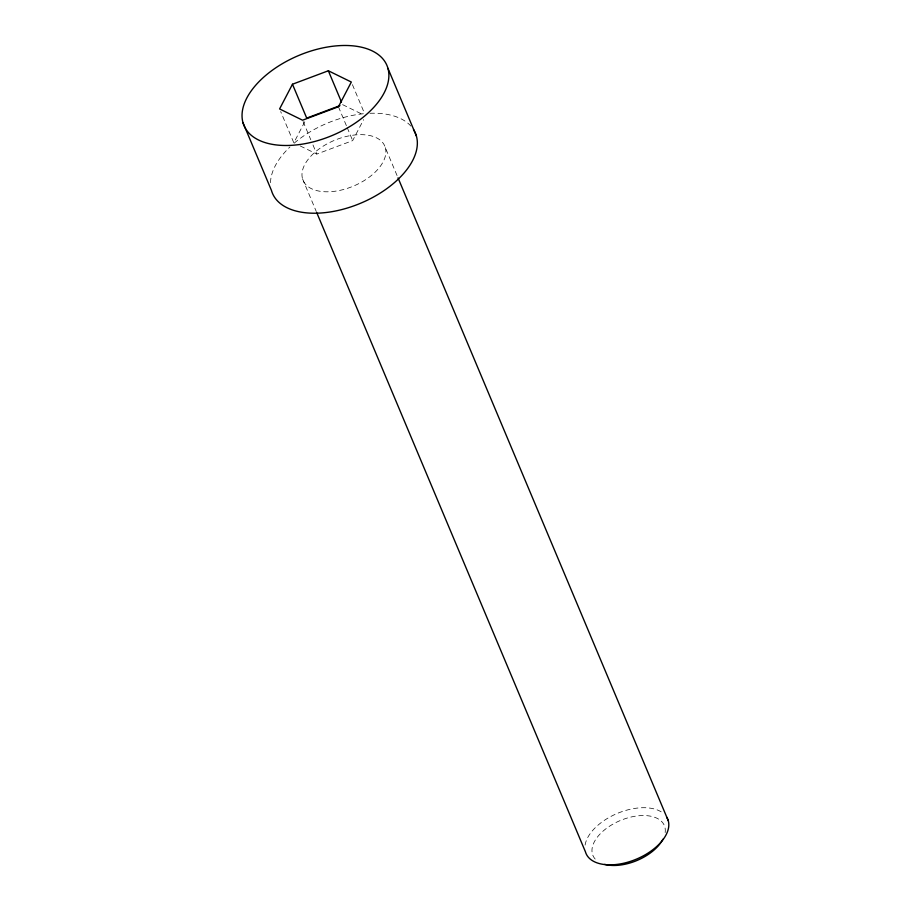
<?xml version="1.0" encoding="UTF-8"?>
<svg xmlns="http://www.w3.org/2000/svg" width="911" height="911" viewBox="0 0 911 911"><rect width="100%" height="100%" fill="white"/><g stroke="black" fill="none" stroke-linecap="round" stroke-linejoin="round"><path stroke-width="0.68" stroke-dasharray="4.55 3.42" d="M304.775 121.801L293.82 142.811L280.679 111.552M300.209 145.942L316.8 154.073L352.671 140.613L363.626 119.614M342.582 104.64L363.011 114.649M385.342 147.684A44.309 24.779 -22.8 0 1 329.042 191.766A44.309 24.779 -22.8 0 1 317.392 150.224A44.309 24.779 -22.8 0 1 385.342 147.684L397.481 176.552M352.42 84.643L364.468 113.294M338.436 106.758L346.647 126.287M347.193 127.597L352.671 140.613M303.112 121.505L310.788 139.747M312.974 144.951L316.8 154.073M302.509 178.761L316.299 211.557M585.101 845.078A44.309 24.779 -22.8 0 1 617.43 813.364A44.309 24.779 -22.8 0 1 662.548 812.749M595.19 859.05A38.729 21.659 -22.8 0 1 622.748 819.547A38.729 21.659 -22.8 0 1 665.121 832.825M270.499 182.701A77.537 43.364 -22.8 0 1 289.96 146.956M294.151 143.186A77.537 43.364 -22.8 0 1 366.097 113.499M369.968 113.283A77.537 43.364 -22.8 0 1 410.895 126.094"/><path stroke-width="1.37" d="M292.477 84.233L279.586 108.944L302.566 120.206L338.436 106.758L351.327 82.036L328.347 70.773L292.477 84.233L306.711 118.1L339.928 105.642M387.938 68.302A77.537 43.364 -22.8 0 1 289.413 145.43A77.537 43.364 -22.8 0 1 269.018 72.732A77.537 43.364 -22.8 0 1 387.938 68.302L416.407 136.035M398.027 177.861L668.275 820.743M328.347 70.773L341.488 102.032M316.846 212.867L585.431 851.808A44.309 24.779 -22.8 0 0 636.812 858.971A44.309 24.779 -22.8 0 0 666.704 817.178M242.975 122.678L271.444 190.41A77.537 43.364 -22.8 0 0 361.599 202.823A77.537 43.364 -22.8 0 0 413.514 129.556M662.923 839.236A38.729 21.659 -22.8 0 1 604.688 864.38"/></g></svg>
